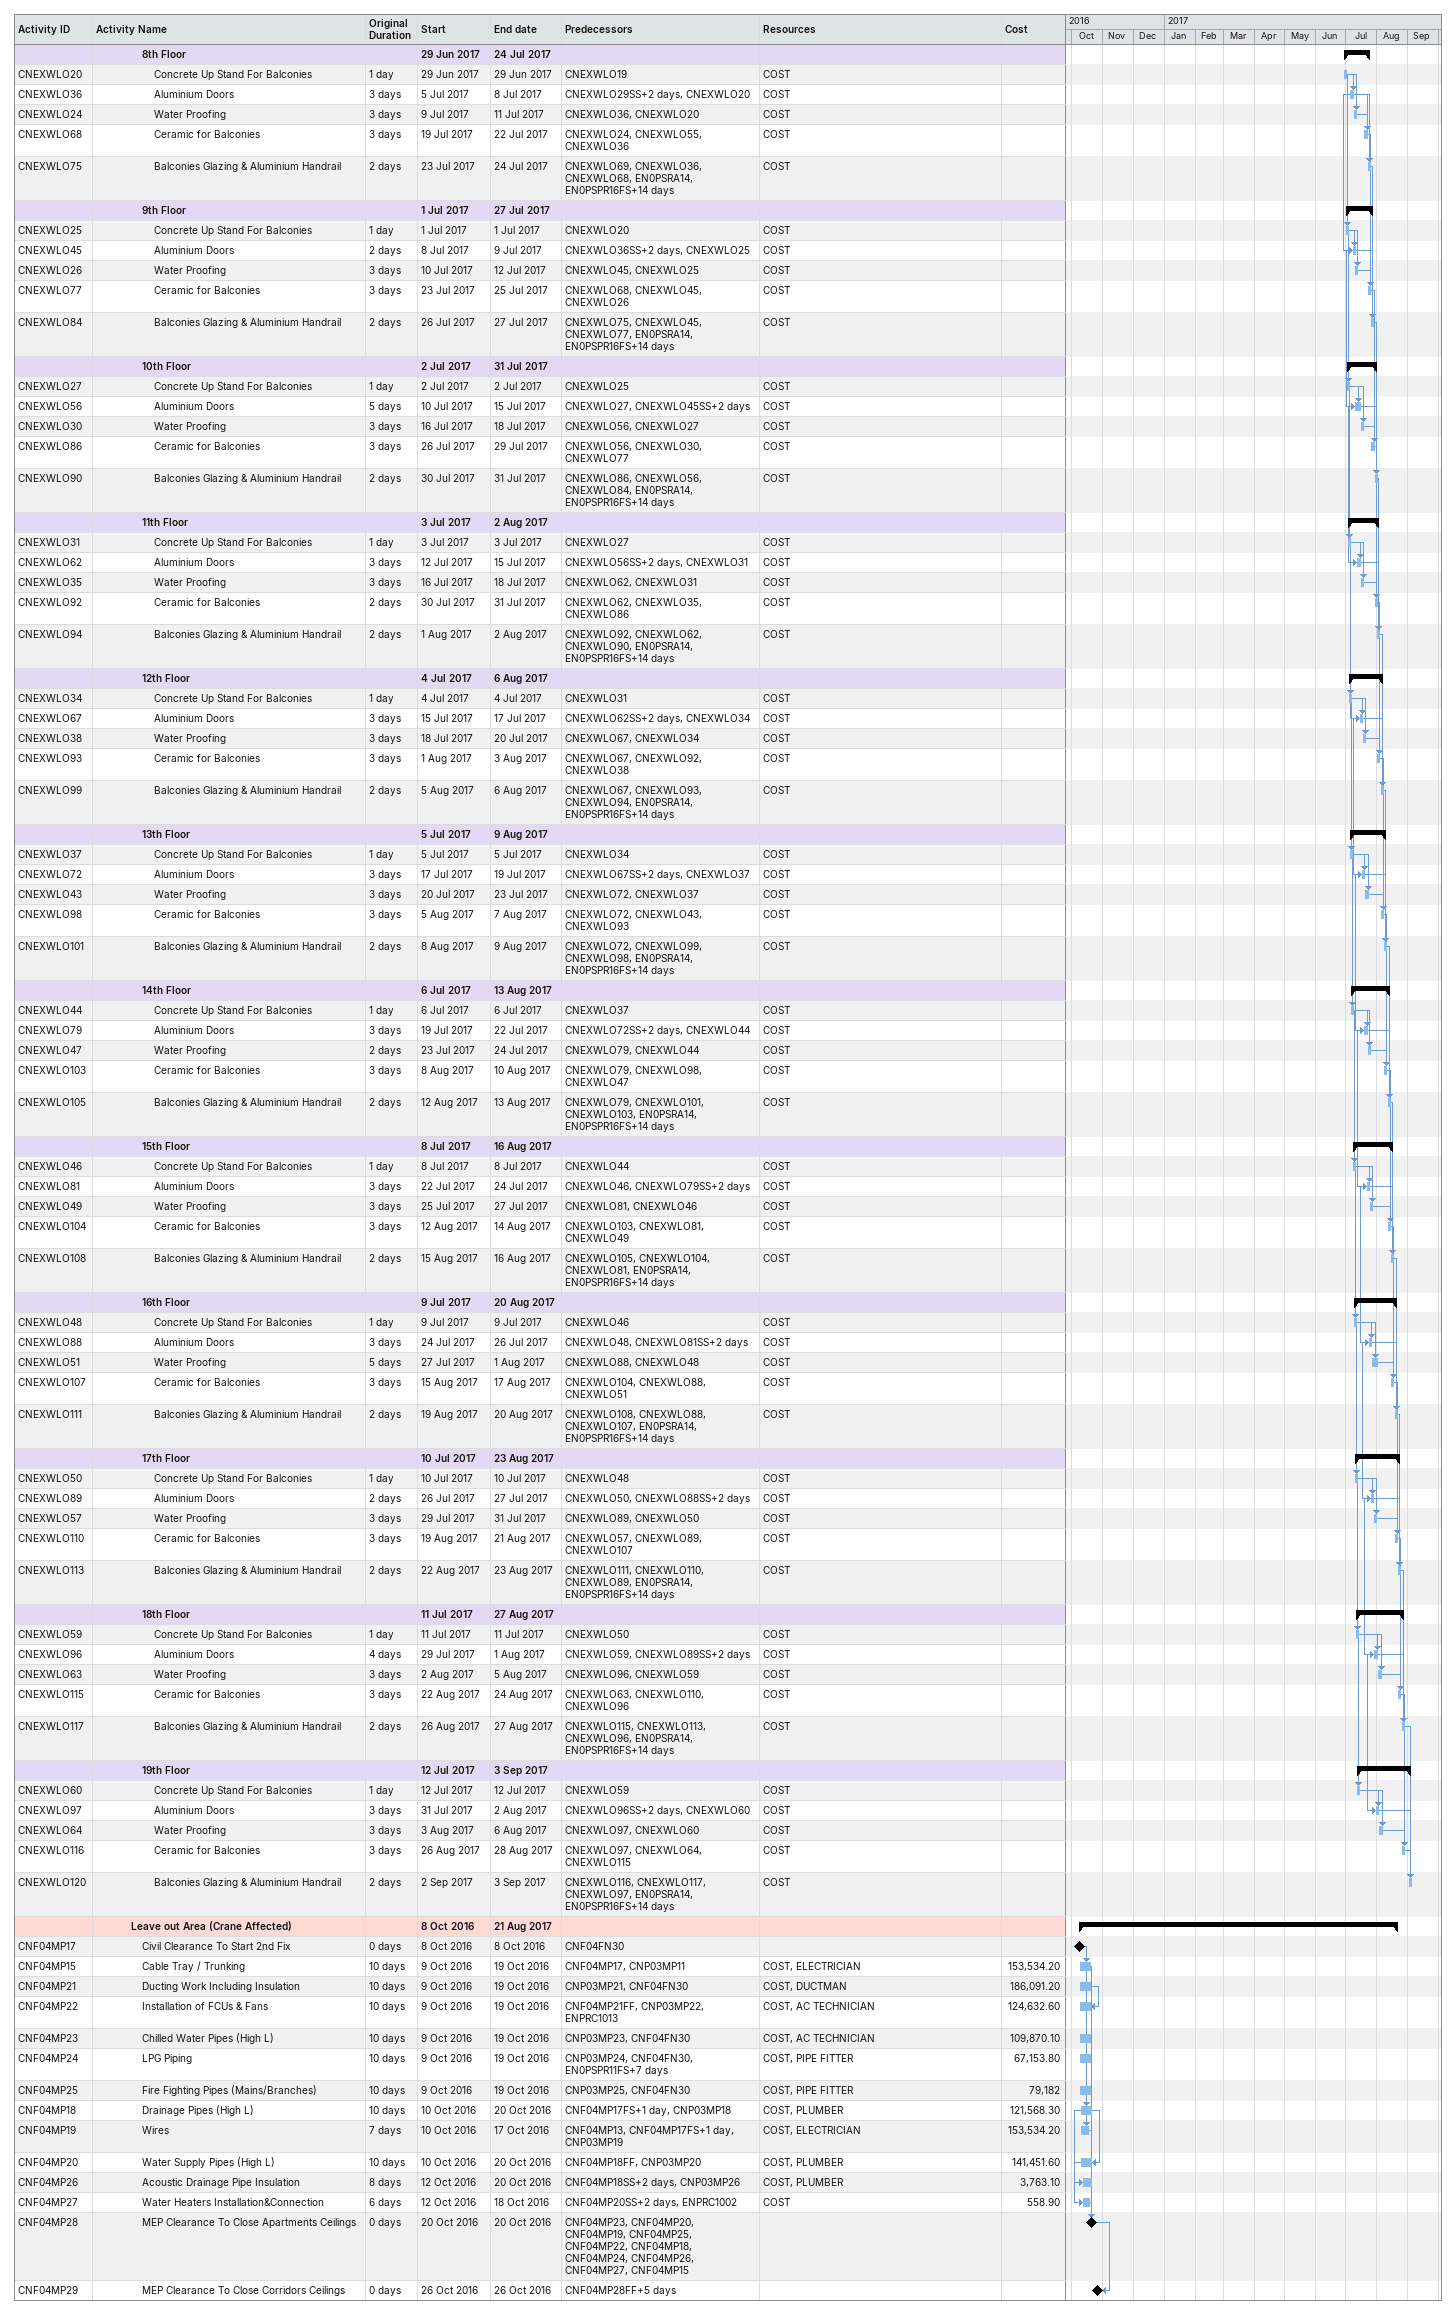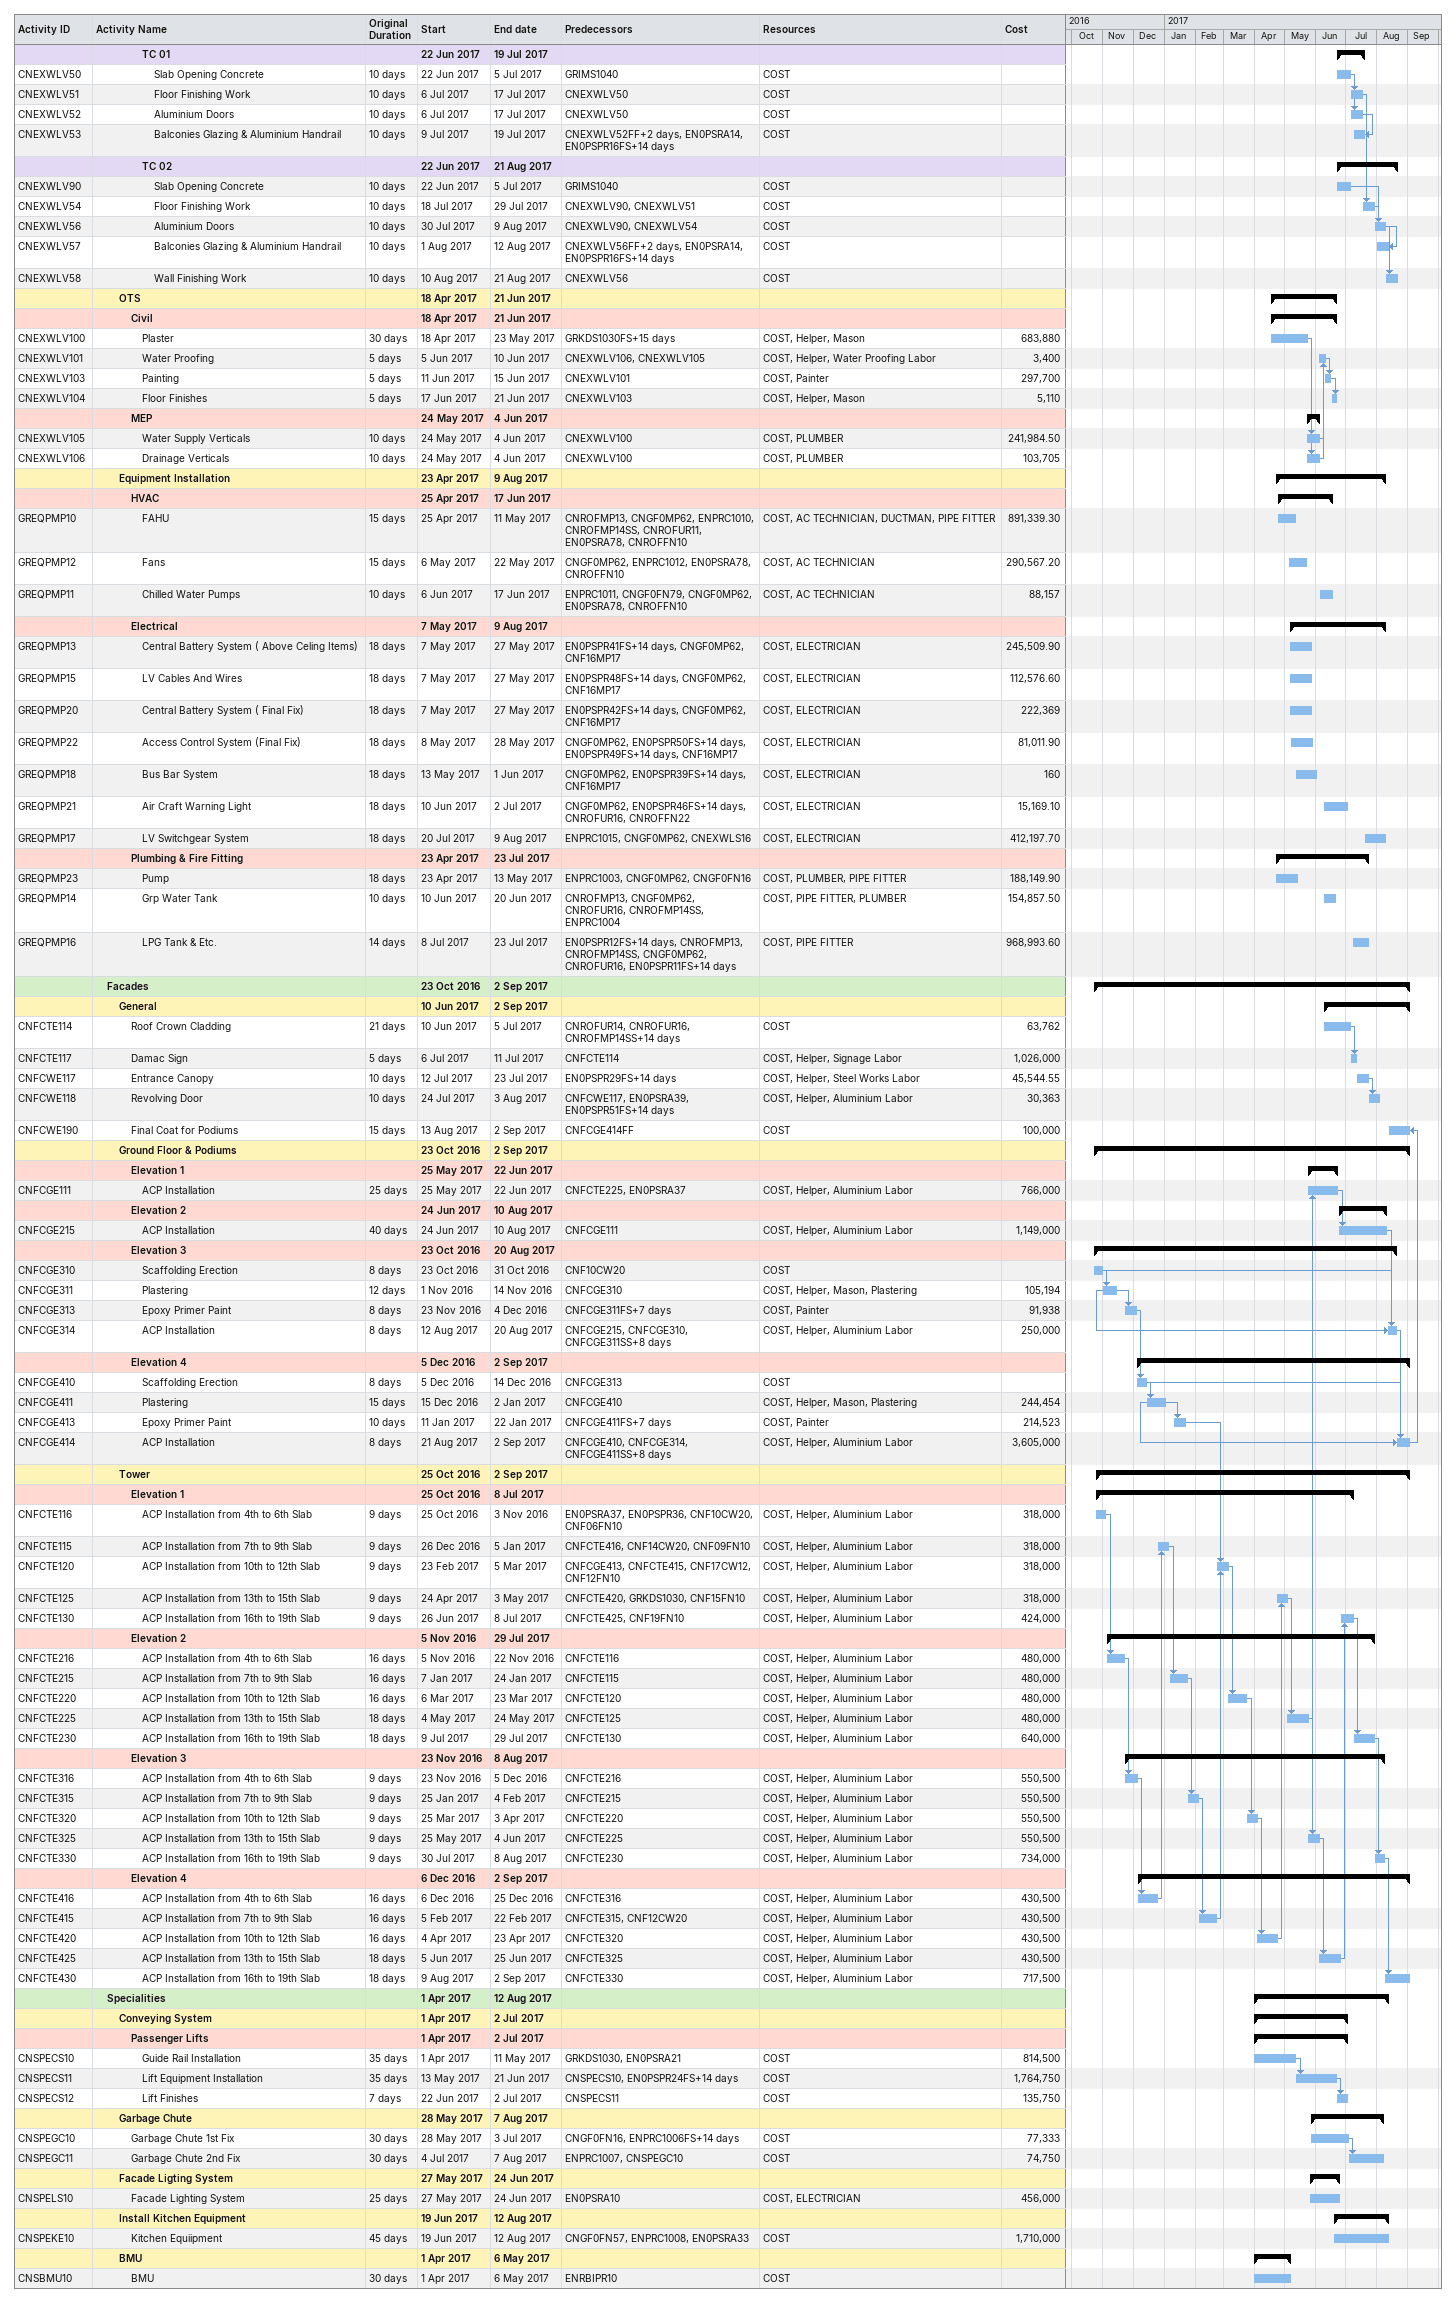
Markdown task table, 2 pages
| ID | Level | Task | Original duration | Start | Finish | Predecessors | Resources | Cost |
|---|---|---|---|---|---|---|---|---|
|  | 5 | **8th Floor** |  | 2017-06-29 | 2017-07-24 |  |  |  |
| CNEXWLO20 | 6 | Concrete Up Stand For Balconies | 1d | 2017-06-29 | 2017-06-29 | CNEXWLO19 | COST |  |
| CNEXWLO36 | 6 | Aluminium Doors | 3d | 2017-07-05 | 2017-07-08 | CNEXWLO29SS+2d, CNEXWLO20 | COST |  |
| CNEXWLO24 | 6 | Water Proofing | 3d | 2017-07-09 | 2017-07-11 | CNEXWLO36, CNEXWLO20 | COST |  |
| CNEXWLO68 | 6 | Ceramic for Balconies | 3d | 2017-07-19 | 2017-07-22 | CNEXWLO24, CNEXWLO55, CNEXWLO36 | COST |  |
| CNEXWLO75 | 6 | Balconies Glazing & Aluminium Handrail | 2d | 2017-07-23 | 2017-07-24 | CNEXWLO69, CNEXWLO36, CNEXWLO68, EN0PSRA14, EN0PSPR16FS+14d | COST |  |
|  | 5 | **9th Floor** |  | 2017-07-01 | 2017-07-27 |  |  |  |
| CNEXWLO25 | 6 | Concrete Up Stand For Balconies | 1d | 2017-07-01 | 2017-07-01 | CNEXWLO20 | COST |  |
| CNEXWLO45 | 6 | Aluminium Doors | 2d | 2017-07-08 | 2017-07-09 | CNEXWLO36SS+2d, CNEXWLO25 | COST |  |
| CNEXWLO26 | 6 | Water Proofing | 3d | 2017-07-10 | 2017-07-12 | CNEXWLO45, CNEXWLO25 | COST |  |
| CNEXWLO77 | 6 | Ceramic for Balconies | 3d | 2017-07-23 | 2017-07-25 | CNEXWLO68, CNEXWLO45, CNEXWLO26 | COST |  |
| CNEXWLO84 | 6 | Balconies Glazing & Aluminium Handrail | 2d | 2017-07-26 | 2017-07-27 | CNEXWLO75, CNEXWLO45, CNEXWLO77, EN0PSRA14, EN0PSPR16FS+14d | COST |  |
|  | 5 | **10th Floor** |  | 2017-07-02 | 2017-07-31 |  |  |  |
| CNEXWLO27 | 6 | Concrete Up Stand For Balconies | 1d | 2017-07-02 | 2017-07-02 | CNEXWLO25 | COST |  |
| CNEXWLO56 | 6 | Aluminium Doors | 5d | 2017-07-10 | 2017-07-15 | CNEXWLO27, CNEXWLO45SS+2d | COST |  |
| CNEXWLO30 | 6 | Water Proofing | 3d | 2017-07-16 | 2017-07-18 | CNEXWLO56, CNEXWLO27 | COST |  |
| CNEXWLO86 | 6 | Ceramic for Balconies | 3d | 2017-07-26 | 2017-07-29 | CNEXWLO56, CNEXWLO30, CNEXWLO77 | COST |  |
| CNEXWLO90 | 6 | Balconies Glazing & Aluminium Handrail | 2d | 2017-07-30 | 2017-07-31 | CNEXWLO86, CNEXWLO56, CNEXWLO84, EN0PSRA14, EN0PSPR16FS+14d | COST |  |
|  | 5 | **11th Floor** |  | 2017-07-03 | 2017-08-02 |  |  |  |
| CNEXWLO31 | 6 | Concrete Up Stand For Balconies | 1d | 2017-07-03 | 2017-07-03 | CNEXWLO27 | COST |  |
| CNEXWLO62 | 6 | Aluminium Doors | 3d | 2017-07-12 | 2017-07-15 | CNEXWLO56SS+2d, CNEXWLO31 | COST |  |
| CNEXWLO35 | 6 | Water Proofing | 3d | 2017-07-16 | 2017-07-18 | CNEXWLO62, CNEXWLO31 | COST |  |
| CNEXWLO92 | 6 | Ceramic for Balconies | 2d | 2017-07-30 | 2017-07-31 | CNEXWLO62, CNEXWLO35, CNEXWLO86 | COST |  |
| CNEXWLO94 | 6 | Balconies Glazing & Aluminium Handrail | 2d | 2017-08-01 | 2017-08-02 | CNEXWLO92, CNEXWLO62, CNEXWLO90, EN0PSRA14, EN0PSPR16FS+14d | COST |  |
|  | 5 | **12th Floor** |  | 2017-07-04 | 2017-08-06 |  |  |  |
| CNEXWLO34 | 6 | Concrete Up Stand For Balconies | 1d | 2017-07-04 | 2017-07-04 | CNEXWLO31 | COST |  |
| CNEXWLO67 | 6 | Aluminium Doors | 3d | 2017-07-15 | 2017-07-17 | CNEXWLO62SS+2d, CNEXWLO34 | COST |  |
| CNEXWLO38 | 6 | Water Proofing | 3d | 2017-07-18 | 2017-07-20 | CNEXWLO67, CNEXWLO34 | COST |  |
| CNEXWLO93 | 6 | Ceramic for Balconies | 3d | 2017-08-01 | 2017-08-03 | CNEXWLO67, CNEXWLO92, CNEXWLO38 | COST |  |
| CNEXWLO99 | 6 | Balconies Glazing & Aluminium Handrail | 2d | 2017-08-05 | 2017-08-06 | CNEXWLO67, CNEXWLO93, CNEXWLO94, EN0PSRA14, EN0PSPR16FS+14d | COST |  |
|  | 5 | **13th Floor** |  | 2017-07-05 | 2017-08-09 |  |  |  |
| CNEXWLO37 | 6 | Concrete Up Stand For Balconies | 1d | 2017-07-05 | 2017-07-05 | CNEXWLO34 | COST |  |
| CNEXWLO72 | 6 | Aluminium Doors | 3d | 2017-07-17 | 2017-07-19 | CNEXWLO67SS+2d, CNEXWLO37 | COST |  |
| CNEXWLO43 | 6 | Water Proofing | 3d | 2017-07-20 | 2017-07-23 | CNEXWLO72, CNEXWLO37 | COST |  |
| CNEXWLO98 | 6 | Ceramic for Balconies | 3d | 2017-08-05 | 2017-08-07 | CNEXWLO72, CNEXWLO43, CNEXWLO93 | COST |  |
| CNEXWLO101 | 6 | Balconies Glazing & Aluminium Handrail | 2d | 2017-08-08 | 2017-08-09 | CNEXWLO72, CNEXWLO99, CNEXWLO98, EN0PSRA14, EN0PSPR16FS+14d | COST |  |
|  | 5 | **14th Floor** |  | 2017-07-06 | 2017-08-13 |  |  |  |
| CNEXWLO44 | 6 | Concrete Up Stand For Balconies | 1d | 2017-07-06 | 2017-07-06 | CNEXWLO37 | COST |  |
| CNEXWLO79 | 6 | Aluminium Doors | 3d | 2017-07-19 | 2017-07-22 | CNEXWLO72SS+2d, CNEXWLO44 | COST |  |
| CNEXWLO47 | 6 | Water Proofing | 2d | 2017-07-23 | 2017-07-24 | CNEXWLO79, CNEXWLO44 | COST |  |
| CNEXWLO103 | 6 | Ceramic for Balconies | 3d | 2017-08-08 | 2017-08-10 | CNEXWLO79, CNEXWLO98, CNEXWLO47 | COST |  |
| CNEXWLO105 | 6 | Balconies Glazing & Aluminium Handrail | 2d | 2017-08-12 | 2017-08-13 | CNEXWLO79, CNEXWLO101, CNEXWLO103, EN0PSRA14, EN0PSPR16FS+14d | COST |  |
|  | 5 | **15th Floor** |  | 2017-07-08 | 2017-08-16 |  |  |  |
| CNEXWLO46 | 6 | Concrete Up Stand For Balconies | 1d | 2017-07-08 | 2017-07-08 | CNEXWLO44 | COST |  |
| CNEXWLO81 | 6 | Aluminium Doors | 3d | 2017-07-22 | 2017-07-24 | CNEXWLO46, CNEXWLO79SS+2d | COST |  |
| CNEXWLO49 | 6 | Water Proofing | 3d | 2017-07-25 | 2017-07-27 | CNEXWLO81, CNEXWLO46 | COST |  |
| CNEXWLO104 | 6 | Ceramic for Balconies | 3d | 2017-08-12 | 2017-08-14 | CNEXWLO103, CNEXWLO81, CNEXWLO49 | COST |  |
| CNEXWLO108 | 6 | Balconies Glazing & Aluminium Handrail | 2d | 2017-08-15 | 2017-08-16 | CNEXWLO105, CNEXWLO104, CNEXWLO81, EN0PSRA14, EN0PSPR16FS+14d | COST |  |
|  | 5 | **16th Floor** |  | 2017-07-09 | 2017-08-20 |  |  |  |
| CNEXWLO48 | 6 | Concrete Up Stand For Balconies | 1d | 2017-07-09 | 2017-07-09 | CNEXWLO46 | COST |  |
| CNEXWLO88 | 6 | Aluminium Doors | 3d | 2017-07-24 | 2017-07-26 | CNEXWLO48, CNEXWLO81SS+2d | COST |  |
| CNEXWLO51 | 6 | Water Proofing | 5d | 2017-07-27 | 2017-08-01 | CNEXWLO88, CNEXWLO48 | COST |  |
| CNEXWLO107 | 6 | Ceramic for Balconies | 3d | 2017-08-15 | 2017-08-17 | CNEXWLO104, CNEXWLO88, CNEXWLO51 | COST |  |
| CNEXWLO111 | 6 | Balconies Glazing & Aluminium Handrail | 2d | 2017-08-19 | 2017-08-20 | CNEXWLO108, CNEXWLO88, CNEXWLO107, EN0PSRA14, EN0PSPR16FS+14d | COST |  |
|  | 5 | **17th Floor** |  | 2017-07-10 | 2017-08-23 |  |  |  |
| CNEXWLO50 | 6 | Concrete Up Stand For Balconies | 1d | 2017-07-10 | 2017-07-10 | CNEXWLO48 | COST |  |
| CNEXWLO89 | 6 | Aluminium Doors | 2d | 2017-07-26 | 2017-07-27 | CNEXWLO50, CNEXWLO88SS+2d | COST |  |
| CNEXWLO57 | 6 | Water Proofing | 3d | 2017-07-29 | 2017-07-31 | CNEXWLO89, CNEXWLO50 | COST |  |
| CNEXWLO110 | 6 | Ceramic for Balconies | 3d | 2017-08-19 | 2017-08-21 | CNEXWLO57, CNEXWLO89, CNEXWLO107 | COST |  |
| CNEXWLO113 | 6 | Balconies Glazing & Aluminium Handrail | 2d | 2017-08-22 | 2017-08-23 | CNEXWLO111, CNEXWLO110, CNEXWLO89, EN0PSRA14, EN0PSPR16FS+14d | COST |  |
|  | 5 | **18th Floor** |  | 2017-07-11 | 2017-08-27 |  |  |  |
| CNEXWLO59 | 6 | Concrete Up Stand For Balconies | 1d | 2017-07-11 | 2017-07-11 | CNEXWLO50 | COST |  |
| CNEXWLO96 | 6 | Aluminium Doors | 4d | 2017-07-29 | 2017-08-01 | CNEXWLO59, CNEXWLO89SS+2d | COST |  |
| CNEXWLO63 | 6 | Water Proofing | 3d | 2017-08-02 | 2017-08-05 | CNEXWLO96, CNEXWLO59 | COST |  |
| CNEXWLO115 | 6 | Ceramic for Balconies | 3d | 2017-08-22 | 2017-08-24 | CNEXWLO63, CNEXWLO110, CNEXWLO96 | COST |  |
| CNEXWLO117 | 6 | Balconies Glazing & Aluminium Handrail | 2d | 2017-08-26 | 2017-08-27 | CNEXWLO115, CNEXWLO113, CNEXWLO96, EN0PSRA14, EN0PSPR16FS+14d | COST |  |
|  | 5 | **19th Floor** |  | 2017-07-12 | 2017-09-03 |  |  |  |
| CNEXWLO60 | 6 | Concrete Up Stand For Balconies | 1d | 2017-07-12 | 2017-07-12 | CNEXWLO59 | COST |  |
| CNEXWLO97 | 6 | Aluminium Doors | 3d | 2017-07-31 | 2017-08-02 | CNEXWLO96SS+2d, CNEXWLO60 | COST |  |
| CNEXWLO64 | 6 | Water Proofing | 3d | 2017-08-03 | 2017-08-06 | CNEXWLO97, CNEXWLO60 | COST |  |
| CNEXWLO116 | 6 | Ceramic for Balconies | 3d | 2017-08-26 | 2017-08-28 | CNEXWLO97, CNEXWLO64, CNEXWLO115 | COST |  |
| CNEXWLO120 | 6 | Balconies Glazing & Aluminium Handrail | 2d | 2017-09-02 | 2017-09-03 | CNEXWLO116, CNEXWLO117, CNEXWLO97, EN0PSRA14, EN0PSPR16FS+14d | COST |  |
|  | 4 | **Leave out Area (Crane Affected)** |  | 2016-10-08 | 2017-08-21 |  |  |  |
| CNF04MP17 | 5 | Civil Clearance To Start 2nd Fix | 0d | 2016-10-08 | 2016-10-08 | CNF04FN30 |  |  |
| CNF04MP15 | 5 | Cable Tray / Trunking | 10d | 2016-10-09 | 2016-10-19 | CNF04MP17, CNP03MP11 | COST, ELECTRICIAN | 153534.20 |
| CNF04MP21 | 5 | Ducting Work Including Insulation | 10d | 2016-10-09 | 2016-10-19 | CNP03MP21, CNF04FN30 | COST, DUCTMAN | 186091.20 |
| CNF04MP22 | 5 | Installation of FCUs & Fans | 10d | 2016-10-09 | 2016-10-19 | CNF04MP21FF, CNP03MP22, ENPRC1013 | COST, AC TECHNICIAN | 124632.60 |
| CNF04MP23 | 5 | Chilled Water Pipes (High L) | 10d | 2016-10-09 | 2016-10-19 | CNP03MP23, CNF04FN30 | COST, AC TECHNICIAN | 109870.10 |
| CNF04MP24 | 5 | LPG Piping | 10d | 2016-10-09 | 2016-10-19 | CNP03MP24, CNF04FN30, EN0PSPR11FS+7d | COST, PIPE FITTER | 67153.80 |
| CNF04MP25 | 5 | Fire Fighting Pipes (Mains/Branches) | 10d | 2016-10-09 | 2016-10-19 | CNP03MP25, CNF04FN30 | COST, PIPE FITTER | 79182 |
| CNF04MP18 | 5 | Drainage Pipes (High L) | 10d | 2016-10-10 | 2016-10-20 | CNF04MP17FS+1d, CNP03MP18 | COST, PLUMBER | 121568.30 |
| CNF04MP19 | 5 | Wires | 7d | 2016-10-10 | 2016-10-17 | CNF04MP13, CNF04MP17FS+1d, CNP03MP19 | COST, ELECTRICIAN | 153534.20 |
| CNF04MP20 | 5 | Water Supply Pipes (High L) | 10d | 2016-10-10 | 2016-10-20 | CNF04MP18FF, CNP03MP20 | COST, PLUMBER | 141451.60 |
| CNF04MP26 | 5 | Acoustic Drainage Pipe Insulation | 8d | 2016-10-12 | 2016-10-20 | CNF04MP18SS+2d, CNP03MP26 | COST, PLUMBER | 3763.10 |
| CNF04MP27 | 5 | Water Heaters Installation&Connection | 6d | 2016-10-12 | 2016-10-18 | CNF04MP20SS+2d, ENPRC1002 | COST | 558.90 |
| CNF04MP28 | 5 | MEP Clearance To Close Apartments Ceilings | 0d | 2016-10-20 | 2016-10-20 | CNF04MP23, CNF04MP20, CNF04MP19, CNF04MP25, CNF04MP22, CNF04MP18, CNF04MP24, CNF04MP26, CNF04MP27, CNF04MP15 |  |  |
| CNF04MP29 | 5 | MEP Clearance To Close Corridors Ceilings | 0d | 2016-10-26 | 2016-10-26 | CNF04MP28FF+5d |  |  |
|  | 5 | **TC 01** |  | 2017-06-22 | 2017-07-19 |  |  |  |
| CNEXWLV50 | 6 | Slab Opening Concrete | 10d | 2017-06-22 | 2017-07-05 | GRIMS1040 | COST |  |
| CNEXWLV51 | 6 | Floor Finishing Work | 10d | 2017-07-06 | 2017-07-17 | CNEXWLV50 | COST |  |
| CNEXWLV52 | 6 | Aluminium Doors | 10d | 2017-07-06 | 2017-07-17 | CNEXWLV50 | COST |  |
| CNEXWLV53 | 6 | Balconies Glazing & Aluminium Handrail | 10d | 2017-07-09 | 2017-07-19 | CNEXWLV52FF+2d, EN0PSRA14, EN0PSPR16FS+14d | COST |  |
|  | 5 | **TC 02** |  | 2017-06-22 | 2017-08-21 |  |  |  |
| CNEXWLV90 | 6 | Slab Opening Concrete | 10d | 2017-06-22 | 2017-07-05 | GRIMS1040 | COST |  |
| CNEXWLV54 | 6 | Floor Finishing Work | 10d | 2017-07-18 | 2017-07-29 | CNEXWLV90, CNEXWLV51 | COST |  |
| CNEXWLV56 | 6 | Aluminium Doors | 10d | 2017-07-30 | 2017-08-09 | CNEXWLV90, CNEXWLV54 | COST |  |
| CNEXWLV57 | 6 | Balconies Glazing & Aluminium Handrail | 10d | 2017-08-01 | 2017-08-12 | CNEXWLV56FF+2d, EN0PSRA14, EN0PSPR16FS+14d | COST |  |
| CNEXWLV58 | 6 | Wall Finishing Work | 10d | 2017-08-10 | 2017-08-21 | CNEXWLV56 | COST |  |
|  | 3 | **OTS** |  | 2017-04-18 | 2017-06-21 |  |  |  |
|  | 4 | **Civil** |  | 2017-04-18 | 2017-06-21 |  |  |  |
| CNEXWLV100 | 5 | Plaster | 30d | 2017-04-18 | 2017-05-23 | GRKDS1030FS+15d | COST, Helper, Mason | 683880 |
| CNEXWLV101 | 5 | Water Proofing | 5d | 2017-06-05 | 2017-06-10 | CNEXWLV106, CNEXWLV105 | COST, Helper, Water Proofing Labor | 3400 |
| CNEXWLV103 | 5 | Painting | 5d | 2017-06-11 | 2017-06-15 | CNEXWLV101 | COST, Painter | 297700 |
| CNEXWLV104 | 5 | Floor Finishes | 5d | 2017-06-17 | 2017-06-21 | CNEXWLV103 | COST, Helper, Mason | 5110 |
|  | 4 | **MEP** |  | 2017-05-24 | 2017-06-04 |  |  |  |
| CNEXWLV105 | 5 | Water Supply Verticals | 10d | 2017-05-24 | 2017-06-04 | CNEXWLV100 | COST, PLUMBER | 241984.50 |
| CNEXWLV106 | 5 | Drainage Verticals | 10d | 2017-05-24 | 2017-06-04 | CNEXWLV100 | COST, PLUMBER | 103705 |
|  | 3 | **Equipment Installation** |  | 2017-04-23 | 2017-08-09 |  |  |  |
|  | 4 | **HVAC** |  | 2017-04-25 | 2017-06-17 |  |  |  |
| GREQPMP10 | 5 | FAHU | 15d | 2017-04-25 | 2017-05-11 | CNROFMP13, CNGF0MP62, ENPRC1010, CNROFMP14SS, CNROFUR11, EN0PSRA78, CNROFFN10 | COST, AC TECHNICIAN, DUCTMAN, PIPE FITTER | 891339.30 |
| GREQPMP12 | 5 | Fans | 15d | 2017-05-06 | 2017-05-22 | CNGF0MP62, ENPRC1012, EN0PSRA78, CNROFFN10 | COST, AC TECHNICIAN | 290567.20 |
| GREQPMP11 | 5 | Chilled Water Pumps | 10d | 2017-06-06 | 2017-06-17 | ENPRC1011, CNGF0FN79, CNGF0MP62, EN0PSRA78, CNROFFN10 | COST, AC TECHNICIAN | 88157 |
|  | 4 | **Electrical** |  | 2017-05-07 | 2017-08-09 |  |  |  |
| GREQPMP13 | 5 | Central Battery System ( Above Celing Items) | 18d | 2017-05-07 | 2017-05-27 | EN0PSPR41FS+14d, CNGF0MP62, CNF16MP17 | COST, ELECTRICIAN | 245509.90 |
| GREQPMP15 | 5 | LV Cables And Wires | 18d | 2017-05-07 | 2017-05-27 | EN0PSPR48FS+14d, CNGF0MP62, CNF16MP17 | COST, ELECTRICIAN | 112576.60 |
| GREQPMP20 | 5 | Central Battery System ( Final Fix) | 18d | 2017-05-07 | 2017-05-27 | EN0PSPR42FS+14d, CNGF0MP62, CNF16MP17 | COST, ELECTRICIAN | 222369 |
| GREQPMP22 | 5 | Access Control System (Final Fix) | 18d | 2017-05-08 | 2017-05-28 | CNGF0MP62, EN0PSPR50FS+14d, EN0PSPR49FS+14d, CNF16MP17 | COST, ELECTRICIAN | 81011.90 |
| GREQPMP18 | 5 | Bus Bar System | 18d | 2017-05-13 | 2017-06-01 | CNGF0MP62, EN0PSPR39FS+14d, CNF16MP17 | COST, ELECTRICIAN | 160 |
| GREQPMP21 | 5 | Air Craft Warning Light | 18d | 2017-06-10 | 2017-07-02 | CNGF0MP62, EN0PSPR46FS+14d, CNROFUR16, CNROFFN22 | COST, ELECTRICIAN | 15169.10 |
| GREQPMP17 | 5 | LV Switchgear System | 18d | 2017-07-20 | 2017-08-09 | ENPRC1015, CNGF0MP62, CNEXWLS16 | COST, ELECTRICIAN | 412197.70 |
|  | 4 | **Plumbing & Fire Fitting** |  | 2017-04-23 | 2017-07-23 |  |  |  |
| GREQPMP23 | 5 | Pump | 18d | 2017-04-23 | 2017-05-13 | ENPRC1003, CNGF0MP62, CNGF0FN16 | COST, PLUMBER, PIPE FITTER | 188149.90 |
| GREQPMP14 | 5 | Grp Water Tank | 10d | 2017-06-10 | 2017-06-20 | CNROFMP13, CNGF0MP62, CNROFUR16, CNROFMP14SS, ENPRC1004 | COST, PIPE FITTER, PLUMBER | 154857.50 |
| GREQPMP16 | 5 | LPG Tank & Etc. | 14d | 2017-07-08 | 2017-07-23 | EN0PSPR12FS+14d, CNROFMP13, CNROFMP14SS, CNGF0MP62, CNROFUR16, EN0PSPR11FS+14d | COST, PIPE FITTER | 968993.60 |
|  | 2 | **Facades** |  | 2016-10-23 | 2017-09-02 |  |  |  |
|  | 3 | **General** |  | 2017-06-10 | 2017-09-02 |  |  |  |
| CNFCTE114 | 4 | Roof Crown Cladding | 21d | 2017-06-10 | 2017-07-05 | CNROFUR14, CNROFUR16, CNROFMP14SS+14d | COST | 63762 |
| CNFCTE117 | 4 | Damac Sign | 5d | 2017-07-06 | 2017-07-11 | CNFCTE114 | COST, Helper, Signage Labor | 1026000 |
| CNFCWE117 | 4 | Entrance Canopy | 10d | 2017-07-12 | 2017-07-23 | EN0PSPR29FS+14d | COST, Helper, Steel Works Labor | 45544.55 |
| CNFCWE118 | 4 | Revolving Door | 10d | 2017-07-24 | 2017-08-03 | CNFCWE117, EN0PSRA39, EN0PSPR51FS+14d | COST, Helper, Aluminium Labor | 30363 |
| CNFCWE190 | 4 | Final Coat for Podiums | 15d | 2017-08-13 | 2017-09-02 | CNFCGE414FF | COST | 100000 |
|  | 3 | **Ground Floor & Podiums** |  | 2016-10-23 | 2017-09-02 |  |  |  |
|  | 4 | **Elevation 1** |  | 2017-05-25 | 2017-06-22 |  |  |  |
| CNFCGE111 | 5 | ACP Installation | 25d | 2017-05-25 | 2017-06-22 | CNFCTE225, EN0PSRA37 | COST, Helper, Aluminium Labor | 766000 |
|  | 4 | **Elevation 2** |  | 2017-06-24 | 2017-08-10 |  |  |  |
| CNFCGE215 | 5 | ACP Installation | 40d | 2017-06-24 | 2017-08-10 | CNFCGE111 | COST, Helper, Aluminium Labor | 1149000 |
|  | 4 | **Elevation 3** |  | 2016-10-23 | 2017-08-20 |  |  |  |
| CNFCGE310 | 5 | Scaffolding Erection | 8d | 2016-10-23 | 2016-10-31 | CNF10CW20 | COST |  |
| CNFCGE311 | 5 | Plastering | 12d | 2016-11-01 | 2016-11-14 | CNFCGE310 | COST, Helper, Mason, Plastering | 105194 |
| CNFCGE313 | 5 | Epoxy Primer Paint | 8d | 2016-11-23 | 2016-12-04 | CNFCGE311FS+7d | COST, Painter | 91938 |
| CNFCGE314 | 5 | ACP Installation | 8d | 2017-08-12 | 2017-08-20 | CNFCGE215, CNFCGE310, CNFCGE311SS+8d | COST, Helper, Aluminium Labor | 250000 |
|  | 4 | **Elevation 4** |  | 2016-12-05 | 2017-09-02 |  |  |  |
| CNFCGE410 | 5 | Scaffolding Erection | 8d | 2016-12-05 | 2016-12-14 | CNFCGE313 | COST |  |
| CNFCGE411 | 5 | Plastering | 15d | 2016-12-15 | 2017-01-02 | CNFCGE410 | COST, Helper, Mason, Plastering | 244454 |
| CNFCGE413 | 5 | Epoxy Primer Paint | 10d | 2017-01-11 | 2017-01-22 | CNFCGE411FS+7d | COST, Painter | 214523 |
| CNFCGE414 | 5 | ACP Installation | 8d | 2017-08-21 | 2017-09-02 | CNFCGE410, CNFCGE314, CNFCGE411SS+8d | COST, Helper, Aluminium Labor | 3605000 |
|  | 3 | **Tower** |  | 2016-10-25 | 2017-09-02 |  |  |  |
|  | 4 | **Elevation 1** |  | 2016-10-25 | 2017-07-08 |  |  |  |
| CNFCTE116 | 5 | ACP Installation from 4th to 6th Slab | 9d | 2016-10-25 | 2016-11-03 | EN0PSRA37, EN0PSPR36, CNF10CW20, CNF06FN10 | COST, Helper, Aluminium Labor | 318000 |
| CNFCTE115 | 5 | ACP Installation from 7th to 9th Slab | 9d | 2016-12-26 | 2017-01-05 | CNFCTE416, CNF14CW20, CNF09FN10 | COST, Helper, Aluminium Labor | 318000 |
| CNFCTE120 | 5 | ACP Installation from 10th to 12th Slab | 9d | 2017-02-23 | 2017-03-05 | CNFCGE413, CNFCTE415, CNF17CW12, CNF12FN10 | COST, Helper, Aluminium Labor | 318000 |
| CNFCTE125 | 5 | ACP Installation from 13th to 15th Slab | 9d | 2017-04-24 | 2017-05-03 | CNFCTE420, GRKDS1030, CNF15FN10 | COST, Helper, Aluminium Labor | 318000 |
| CNFCTE130 | 5 | ACP Installation from 16th to 19th Slab | 9d | 2017-06-26 | 2017-07-08 | CNFCTE425, CNF19FN10 | COST, Helper, Aluminium Labor | 424000 |
|  | 4 | **Elevation 2** |  | 2016-11-05 | 2017-07-29 |  |  |  |
| CNFCTE216 | 5 | ACP Installation from 4th to 6th Slab | 16d | 2016-11-05 | 2016-11-22 | CNFCTE116 | COST, Helper, Aluminium Labor | 480000 |
| CNFCTE215 | 5 | ACP Installation from 7th to 9th Slab | 16d | 2017-01-07 | 2017-01-24 | CNFCTE115 | COST, Helper, Aluminium Labor | 480000 |
| CNFCTE220 | 5 | ACP Installation from 10th to 12th Slab | 16d | 2017-03-06 | 2017-03-23 | CNFCTE120 | COST, Helper, Aluminium Labor | 480000 |
| CNFCTE225 | 5 | ACP Installation from 13th to 15th Slab | 18d | 2017-05-04 | 2017-05-24 | CNFCTE125 | COST, Helper, Aluminium Labor | 480000 |
| CNFCTE230 | 5 | ACP Installation from 16th to 19th Slab | 18d | 2017-07-09 | 2017-07-29 | CNFCTE130 | COST, Helper, Aluminium Labor | 640000 |
|  | 4 | **Elevation 3** |  | 2016-11-23 | 2017-08-08 |  |  |  |
| CNFCTE316 | 5 | ACP Installation from 4th to 6th Slab | 9d | 2016-11-23 | 2016-12-05 | CNFCTE216 | COST, Helper, Aluminium Labor | 550500 |
| CNFCTE315 | 5 | ACP Installation from 7th to 9th Slab | 9d | 2017-01-25 | 2017-02-04 | CNFCTE215 | COST, Helper, Aluminium Labor | 550500 |
| CNFCTE320 | 5 | ACP Installation from 10th to 12th Slab | 9d | 2017-03-25 | 2017-04-03 | CNFCTE220 | COST, Helper, Aluminium Labor | 550500 |
| CNFCTE325 | 5 | ACP Installation from 13th to 15th Slab | 9d | 2017-05-25 | 2017-06-04 | CNFCTE225 | COST, Helper, Aluminium Labor | 550500 |
| CNFCTE330 | 5 | ACP Installation from 16th to 19th Slab | 9d | 2017-07-30 | 2017-08-08 | CNFCTE230 | COST, Helper, Aluminium Labor | 734000 |
|  | 4 | **Elevation 4** |  | 2016-12-06 | 2017-09-02 |  |  |  |
| CNFCTE416 | 5 | ACP Installation from 4th to 6th Slab | 16d | 2016-12-06 | 2016-12-25 | CNFCTE316 | COST, Helper, Aluminium Labor | 430500 |
| CNFCTE415 | 5 | ACP Installation from 7th to 9th Slab | 16d | 2017-02-05 | 2017-02-22 | CNFCTE315, CNF12CW20 | COST, Helper, Aluminium Labor | 430500 |
| CNFCTE420 | 5 | ACP Installation from 10th to 12th Slab | 16d | 2017-04-04 | 2017-04-23 | CNFCTE320 | COST, Helper, Aluminium Labor | 430500 |
| CNFCTE425 | 5 | ACP Installation from 13th to 15th Slab | 18d | 2017-06-05 | 2017-06-25 | CNFCTE325 | COST, Helper, Aluminium Labor | 430500 |
| CNFCTE430 | 5 | ACP Installation from 16th to 19th Slab | 18d | 2017-08-09 | 2017-09-02 | CNFCTE330 | COST, Helper, Aluminium Labor | 717500 |
|  | 2 | **Specialities** |  | 2017-04-01 | 2017-08-12 |  |  |  |
|  | 3 | **Conveying System** |  | 2017-04-01 | 2017-07-02 |  |  |  |
|  | 4 | **Passenger Lifts** |  | 2017-04-01 | 2017-07-02 |  |  |  |
| CNSPECS10 | 5 | Guide Rail Installation | 35d | 2017-04-01 | 2017-05-11 | GRKDS1030, EN0PSRA21 | COST | 814500 |
| CNSPECS11 | 5 | Lift Equipment Installation | 35d | 2017-05-13 | 2017-06-21 | CNSPECS10, EN0PSPR24FS+14d | COST | 1764750 |
| CNSPECS12 | 5 | Lift Finishes | 7d | 2017-06-22 | 2017-07-02 | CNSPECS11 | COST | 135750 |
|  | 3 | **Garbage Chute** |  | 2017-05-28 | 2017-08-07 |  |  |  |
| CNSPEGC10 | 4 | Garbage Chute 1st Fix | 30d | 2017-05-28 | 2017-07-03 | CNGF0FN16, ENPRC1006FS+14d | COST | 77333 |
| CNSPEGC11 | 4 | Garbage Chute 2nd Fix | 30d | 2017-07-04 | 2017-08-07 | ENPRC1007, CNSPEGC10 | COST | 74750 |
|  | 3 | **Facade Ligting System** |  | 2017-05-27 | 2017-06-24 |  |  |  |
| CNSPELS10 | 4 | Facade Lighting System | 25d | 2017-05-27 | 2017-06-24 | EN0PSRA10 | COST, ELECTRICIAN | 456000 |
|  | 3 | **Install Kitchen Equipment** |  | 2017-06-19 | 2017-08-12 |  |  |  |
| CNSPEKE10 | 4 | Kitchen Equiipment | 45d | 2017-06-19 | 2017-08-12 | CNGF0FN57, ENPRC1008, EN0PSRA33 | COST | 1710000 |
|  | 3 | **BMU** |  | 2017-04-01 | 2017-05-06 |  |  |  |
| CNSBMU10 | 4 | BMU | 30d | 2017-04-01 | 2017-05-06 | ENRBIPR10 | COST |  |
